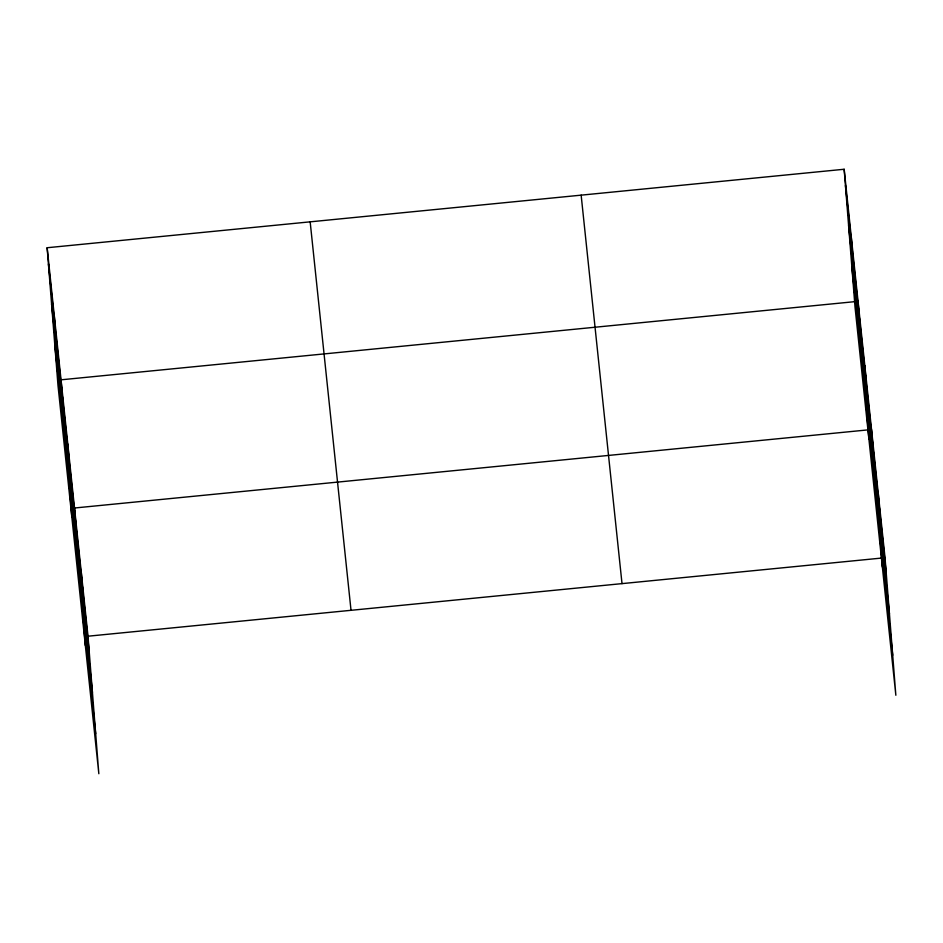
<?xml version="1.0" encoding="UTF-8"?>
<svg xmlns="http://www.w3.org/2000/svg" width="943" height="943" viewBox="0 0 943 943"><rect width="100%" height="100%" fill="white"/><g stroke="black" fill="none" stroke-linecap="round" stroke-linejoin="round"><path stroke-width="1.41" d="M47.15 247.738L88.005 636.207L98.838 773.743L57.971 385.274L47.15 247.738L844.162 169.257L885.029 557.726L895.85 695.262L854.995 306.793L844.162 169.257M868.621 429.819L74.521 508.006L85.353 645.554M88.005 636.207L885.029 557.726M845.447 185.488L886.302 573.969M848.594 225.518L889.449 613.999M851.847 266.763L892.703 655.232M581.147 195.154L622.015 583.623M310.164 221.829L351.02 610.31M48.423 263.969L89.29 652.45M51.582 304L92.438 692.468M54.824 345.244L95.679 733.713M878.287 493.625L879.56 509.868M871.544 429.525L882.365 567.073M864.802 365.436L866.075 381.667M868.88 438.872L858.059 301.336L61.047 379.817L71.868 517.353M851.116 235.29L852.389 251.533M81.263 572.106L82.548 588.349M67.778 443.917L69.063 460.149M54.093 313.771L55.378 330.015"/></g></svg>
